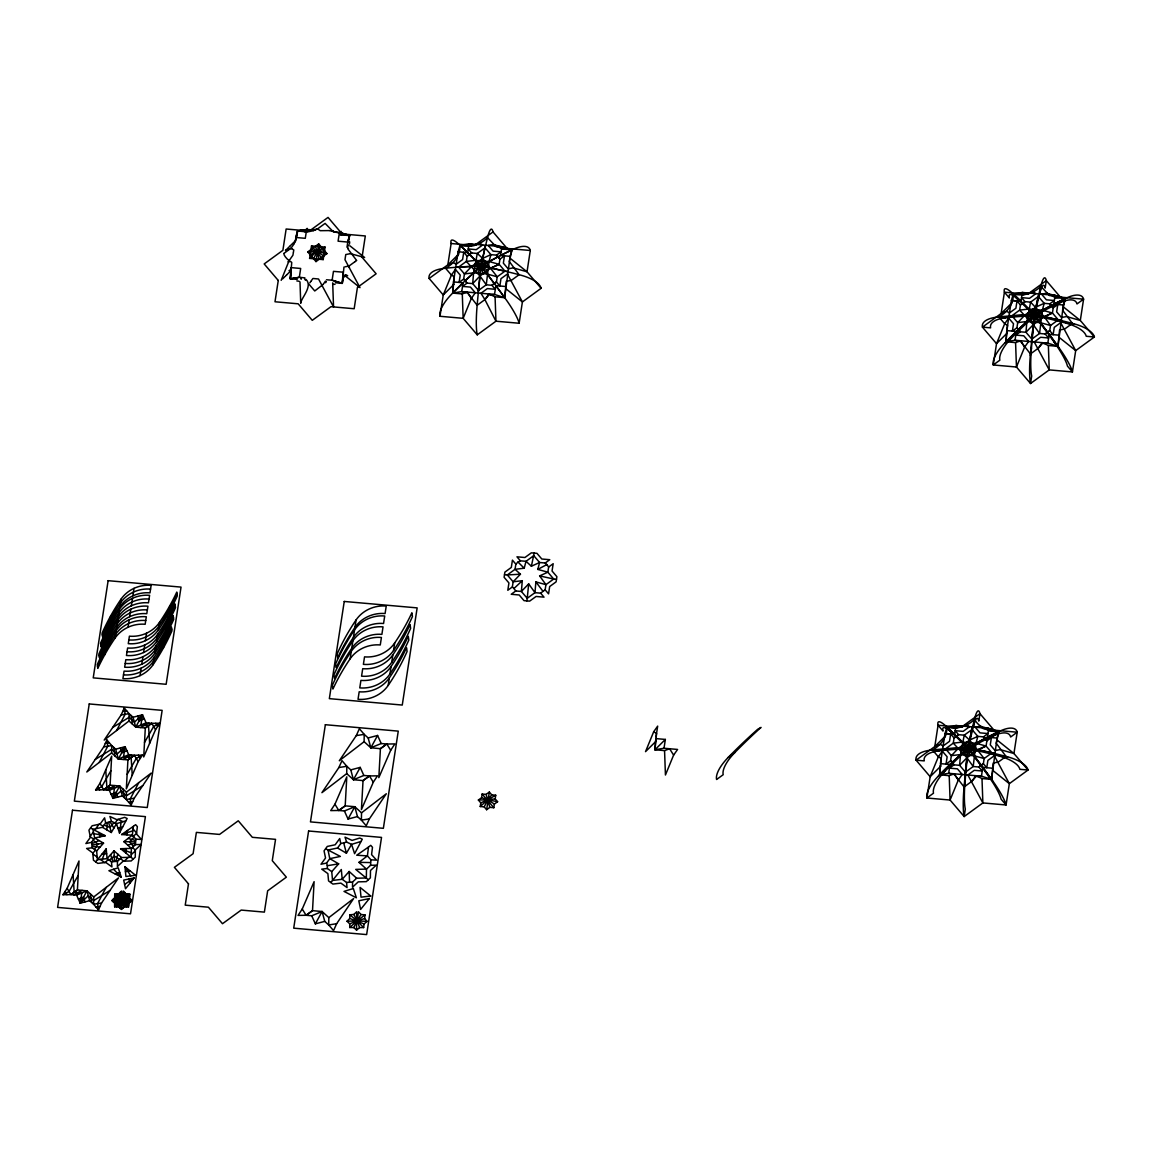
<?xml version="1.0" encoding="UTF-8"?>
<svg xmlns="http://www.w3.org/2000/svg" width="1152" height="1152" viewBox="0 0 1152 1152"><rect width="100%" height="100%" fill="white"/><g stroke="black" fill="none" stroke-linecap="round" stroke-linejoin="round"><path stroke-width="1.5" d="M133.387 826.358L121.608 834.538L132.293 835.214L135.835 839.131L141.48 839.491L136.469 833.947L137.376 826.618L135.605 824.659L133.387 826.358L132.293 835.214L123.869 841.666L131.371 848.405L131.242 857.275L121.536 857.549L117.461 861.336L117.389 866.52L123.149 861.178L131.184 860.947L135.259 857.16L135.374 849.816L141.134 844.474L135.446 844.632L131.371 848.405L120.614 848.707L133.214 859.061M125.928 852.998L126 848.563M368.496 847.051L356.717 855.216L367.402 855.893L370.944 859.81L376.589 860.17L371.578 854.626L372.485 847.296L370.728 845.338L368.496 847.051L367.402 855.893L358.978 862.358L366.48 869.098L366.35 877.968L356.645 878.227L352.57 882.014L352.498 887.213L358.258 881.856L366.293 881.64L370.368 877.853L370.483 870.509L376.243 865.152L370.555 865.31L366.48 869.098L355.723 869.4L368.323 879.739M93.715 896.947L93.586 904.262L98.453 909.907L101.534 903.038L118.512 877.882L93.715 896.947L86.99 890.827L77.4 889.963L70.963 894.6L62.942 894.73L67.133 888.322L78.998 860.976L77.4 889.978L71.77 894.01M111.6 752.918L111.73 745.603L106.877 739.958L103.781 746.827L86.803 771.998L111.6 752.918L118.325 759.038L127.93 759.902L134.352 755.28L142.387 755.15L138.182 761.544L126.331 788.89L127.93 759.902L133.949 755.568M126.418 792.144L126.288 799.459L131.141 805.104L134.237 798.235L151.214 773.078L126.418 792.144L119.693 786.024L110.088 785.16L103.666 789.782L95.63 789.926L99.835 783.518L111.686 756.173L110.088 785.174L104.069 789.494M128.995 720.994L129.11 713.678L124.258 708.034L121.176 714.902L104.184 740.074L128.995 720.994L135.706 727.114L145.31 727.978L151.733 723.355L159.768 723.226L155.563 729.619L143.712 756.965L145.31 727.978L151.733 723.355L155.563 729.619M328.824 917.626L328.709 924.955L333.562 930.6L336.643 923.717L353.621 898.56L328.824 917.626L322.099 911.52L312.509 910.656L306.086 915.278L298.051 915.408L302.242 909.014L314.107 881.654L312.509 910.656L306.475 914.99M346.709 773.611L346.838 766.296L341.986 760.651L338.89 767.52L321.912 792.677L346.709 773.611L353.434 779.717L363.038 780.595L369.461 775.958L377.496 775.829L373.291 782.222L361.44 809.582L363.038 780.581L369.461 775.958L373.291 782.222M361.526 812.822L361.397 820.138L366.25 825.797L369.346 818.914L386.323 793.757L361.526 812.822L354.802 806.717L345.197 805.853L338.774 810.475L330.739 810.605L334.944 804.211L346.795 776.851L345.197 805.853L338.774 810.475L334.944 804.211M364.104 741.686L364.219 734.371L359.366 728.726L356.285 735.595L339.307 760.752L364.104 741.686L370.829 747.792L380.419 748.67L386.842 744.034L394.877 743.904L390.686 750.298L378.821 777.658L380.419 748.656L385.243 745.2M114.653 897.782L114.739 894.11L118.757 893.75L121.594 891.043L121.45 909.418L118.656 906.898L114.638 906.826L114.61 903.154L111.902 900.562L114.653 897.782L128.981 903.24L131.976 900.691L129.542 897.869L129.874 894.197L125.899 893.808L123.365 891.058L121.968 900.216L118.656 906.898M349.762 918.461L349.848 914.789L353.866 914.443L356.702 911.736L356.558 930.11L353.765 927.576L349.747 927.504L349.733 923.832L347.011 921.24L349.762 918.461L364.09 923.933L367.099 921.37L364.651 918.562L364.982 914.89L361.008 914.486L358.474 911.736L357.077 920.894L353.765 927.576M462.283 293.933L463.162 318.326L471.326 298.426L467.352 292.075L462.283 293.933L452.678 293.083L454.277 276.739L451.411 275.083L445.565 268.243C454.09 263.693 460.296 255.211 460.008 245.29L469.051 243.778L501.854 246.672L512.006 249.854L509.314 261.518L519.106 274.709L511.358 280.354L506.275 281.304L504.677 297.662L495.072 296.813L488.894 293.976L484.906 299.621L477.158 305.266L467.554 292.882L461.736 291.586L452.678 293.083L453.485 281.909L458.093 251.77L460.008 245.29C470.002 247.824 480.226 244.944 487.526 237.672L496.411 246.974L501.854 246.672L500.501 255.499L510.106 256.334L512.006 249.854L502.402 249.019L493.358 244.512L488.261 245.477L493.099 251.136L501.048 251.842L496.512 255.139L490.896 254.65L482.688 258.35L471.73 266.342L464.443 273.917L463.651 279.101L459.101 282.398L460.224 275.083L455.4 269.424L451.411 275.083L443.246 294.97L439.978 316.282L463.162 318.326L477.245 334.843L495.95 321.206L519.134 323.251L522.403 301.939L507.398 274.003L500.976 278.669L499.853 285.984L496.44 281.981L497.232 276.811L482.688 258.35L477.302 253.454L471.686 252.965L469.31 254.174L467.136 256.262L466.344 261.432L458.597 267.077L455.789 266.832M664.56 750.614L665.438 775.008L673.603 755.107L669.629 748.757L664.56 750.614L654.955 749.765L656.554 733.421L653.688 731.75L657.677 726.106L656.021 736.862M994.709 753.134L991.901 752.89L986.069 746.05L986.861 740.88L985.046 738.446L983.448 736.877L977.818 736.373L969.61 740.088L958.651 748.066L951.365 755.654L950.573 760.824L946.037 764.122L947.146 756.806L942.322 751.147L938.333 756.806L930.168 776.693L926.899 798.005L950.083 800.05L958.248 780.149L954.288 773.798L949.205 775.656L939.6 774.806L941.198 758.462L938.333 756.806L932.501 749.966C941.011 745.416 947.232 736.934 946.93 727.013L955.987 725.501L988.776 728.395L998.928 731.592L996.235 743.242L1006.042 756.432L998.28 762.077L993.197 763.042L991.598 779.386L981.994 778.536L975.816 775.699L971.827 781.344L964.08 786.989L954.475 774.605L948.658 773.309L939.6 774.806L940.291 765.23M1024.618 347.112L1020.643 340.762L1015.574 342.605L1005.97 341.77L1007.554 325.411L1004.688 323.755L998.856 316.915C1007.381 312.379 1013.587 303.898 1013.285 293.962L1022.342 292.464L1055.131 295.344L1065.298 298.541L1062.59 310.19L1072.397 323.395L1064.65 329.04L1059.566 329.99L1057.968 346.334L1048.363 345.499L1042.186 342.648L1038.197 348.307L1030.45 353.952L1020.83 341.568L1015.013 340.258L1005.97 341.77L1006.762 330.595L1011.384 300.442L1013.285 293.962C1023.278 296.51 1033.517 293.616 1040.803 286.358L1049.702 295.661L1055.131 295.344L1053.778 304.171L1063.382 305.021L1065.298 298.541L1055.693 297.691L1046.65 293.198L1041.552 294.149L1046.39 299.822L1054.339 300.514L1049.803 303.826L1044.173 303.336L1035.979 307.037L1025.021 315.014L1017.72 322.603L1016.928 327.773L1012.392 331.085L1013.515 323.77L1008.677 318.11L1004.688 323.755L996.523 343.656L993.269 364.968L1016.453 367.013L1024.618 347.112L1028.606 341.453L1023.768 335.794L1015.805 335.088L1020.355 331.79L1025.971 332.28L1031.818 339.12L1031.414 341.698M291.758 262.426L290.275 278.798A19.454 17.856 -14.8 0 1 291.024 278.885L297.202 279.374M106.877 829.915L107.15 822.672M347.011 247.205L347.803 241.747M120.038 908.15L120.298 903.586L116.669 906.854M123.005 908.165L123.25 903.614L126.504 906.926M453.485 281.909L463.09 282.758L461.736 291.586L494.525 294.466L504.677 297.662L510.106 256.334M673.603 755.107L677.592 749.448L664.013 748.253L654.955 749.765L655.646 740.189M991.598 779.386L997.027 738.072L998.928 731.592C989.251 732.053 979.517 727.906 974.448 719.395C967.162 726.667 956.923 729.547 946.93 727.013L945.029 733.493L940.406 763.632L950.011 764.482L948.658 773.309L981.446 776.189L991.598 779.386L982.8 767.362L992.405 768.211M1006.762 330.595L1016.366 331.43L1015.013 340.258L1047.816 343.152L1057.968 346.334L1063.382 305.021M504.504 574.704L507.312 574.949L513.144 581.789L522.288 580.694L521.395 591.466L527.227 598.306L526.838 600.883M556.502 579.269L553.68 579.024L545.933 584.669L535.882 581.89L534.974 592.661L527.227 598.306L528.696 583.877L534.974 592.661L540.605 593.15L544.018 597.154L536.069 596.462L529.646 601.128L524.016 600.638L519.192 594.979L511.229 594.274L515.765 590.962L521.395 591.466L528.696 583.877M315.994 261.59L318.701 243.922L326.952 253.598L315.994 261.59L307.742 251.914L318.701 243.922M486.634 809.712L489.341 792.058L491.76 794.88L495.734 795.24L495.173 798.898L497.592 801.72L494.381 804.067L493.819 807.725L489.845 807.365L486.634 809.712L484.214 806.875L480.24 806.53L480.802 802.872L478.382 800.035L481.594 797.702L482.155 794.045L486.13 794.39L489.341 792.058M121.45 909.418L124.517 906.926L128.534 906.912L128.981 903.24M356.558 930.11L359.64 927.619L363.643 927.59L364.09 923.933M326.477 279.763L332.107 280.21L342.274 283.363A19.454 17.683 -8.9 0 1 342.374 282.672L342.979 278.669M126.95 834.869L127.498 830.448M342.922 279.072L343.21 277.013M291.269 272.578L290.39 278.093A19.454 17.496 -17.3 0 1 290.275 278.798L299.318 277.286L304.92 277.862M348.581 241.934L349.474 236.275A19.454 17.698 -8.9 0 1 349.618 235.57L339.437 232.373L333.835 231.768M293.443 252.158L293.774 249.955L292.205 249.048M293.4 252.432L292.896 255.269L289.368 260.251M104.746 654.768L105.898 647.266M106.358 644.198L107.51 636.696M108.029 633.326L109.181 625.824M109.555 623.362L110.707 615.859M115.013 638.15L116.165 630.648A30.859 27.922 -13.2 0 1 146.318 616.766L145.166 624.269A30.859 27.922 -13.2 0 0 115.013 638.15A229.478 207.634 -13.2 0 0 97.805 668.362L97.258 664.603A229.478 207.634 -13.2 0 1 116.165 630.648M116.64 627.566L117.778 620.064A30.859 27.922 -13.2 0 1 147.931 606.197L146.779 613.699A30.859 27.922 -13.2 0 0 116.64 627.566A229.478 207.634 -13.2 0 0 99.418 657.792L98.87 654.019A229.478 207.634 -13.2 0 1 117.778 620.064M118.296 616.709L119.448 609.206A30.859 27.922 -13.2 0 1 149.602 595.325L148.45 602.827A30.859 27.922 -13.2 0 0 118.296 616.709A229.478 207.634 -13.2 0 0 101.088 646.92L100.541 643.162A229.478 207.634 -13.2 0 1 119.448 609.206M119.822 606.744L120.974 599.242A30.859 27.922 -13.2 0 1 151.128 585.36L149.976 592.862A30.859 27.922 -13.2 0 0 119.822 606.744A229.478 207.634 -13.2 0 0 102.614 636.97L102.067 633.197A229.478 207.634 -13.2 0 1 120.974 599.242M101.534 903.038L93.586 904.262L89.654 900.677L80.237 903.168L81.792 892.973L74.174 892.282L73.066 874.656M128.059 627.25L129.211 619.747M129.672 616.68L130.824 609.178M131.342 605.808L132.494 598.306M132.869 595.843L134.021 588.341M134.237 798.235L126.288 799.459L122.342 795.874L112.925 798.365L114.494 788.17L106.877 787.478L105.754 769.853M103.781 746.827L111.73 745.618L115.675 749.189L125.093 746.698L123.523 756.907L131.141 757.584L132.25 775.224M140.026 675.634L141.178 668.131M141.768 664.214L142.92 656.712M143.568 652.522L144.72 645.019M145.382 640.699L146.52 633.197M90.562 827.957L92.909 829.325L102.442 827.309L105.653 822.902L111.499 821.39L116.482 823.68L119.491 832.997L121.133 822.254M121.176 714.902L129.11 713.693L133.056 717.264L142.474 714.773L140.918 724.982L148.522 725.659L149.645 743.299M153.072 664.733L154.21 657.23A229.478 207.634 -13.2 0 0 171.432 627.005L171.979 630.778A229.478 207.634 -13.2 0 1 153.072 664.733A30.859 27.922 -13.2 0 1 122.918 678.614L124.07 671.112A30.859 27.922 -13.2 0 0 154.21 657.23M154.814 653.328L155.966 645.826A229.478 207.634 -13.2 0 0 173.174 615.6L173.722 619.373A229.478 207.634 -13.2 0 1 154.814 653.328A30.859 27.922 -13.2 0 1 124.661 667.195L125.813 659.693A30.859 27.922 -13.2 0 0 155.966 645.826M156.614 641.621L157.752 634.118A229.478 207.634 -13.2 0 0 174.974 603.907L175.507 607.666A229.478 207.634 -13.2 0 1 156.614 641.621A30.859 27.922 -13.2 0 1 126.461 655.502L127.613 648A30.859 27.922 -13.2 0 0 157.752 634.118M158.414 629.798L159.566 622.296A229.478 207.634 -13.2 0 0 176.789 592.07L177.322 595.843A229.478 207.634 -13.2 0 1 158.414 629.798A30.859 27.922 -13.2 0 1 128.275 643.68L129.413 636.178A30.859 27.922 -13.2 0 0 159.566 622.296M124.646 892.44L123.955 896.976L127.858 893.995M163.339 648.115L164.491 640.613M165.082 636.696L166.234 629.194M166.882 625.003L168.034 617.501M168.696 613.181L169.834 605.678M309.6 258.408L311.515 245.923L325.094 247.118L323.179 259.603L309.6 258.408L321.12 246.758M350.122 658.829L351.274 651.326A30.859 27.922 -13.2 0 1 381.427 637.459L380.275 644.962A30.859 27.922 -13.2 0 0 350.122 658.829A229.478 207.634 -13.2 0 0 332.914 689.054L332.366 685.282A229.478 207.634 -13.2 0 1 351.274 651.326M351.749 648.259L352.886 640.757A30.859 27.922 -13.2 0 1 383.04 626.875L381.888 634.378A30.859 27.922 -13.2 0 0 351.749 648.259A229.478 207.634 -13.2 0 0 334.526 678.485L333.994 674.712A229.478 207.634 -13.2 0 1 352.886 640.757M353.405 637.387L354.557 629.885A30.859 27.922 -13.2 0 1 384.71 616.003L383.558 623.506A30.859 27.922 -13.2 0 0 353.405 637.387A229.478 207.634 -13.2 0 0 336.197 667.613L335.65 663.84A229.478 207.634 -13.2 0 1 354.557 629.885M354.931 627.437L356.083 619.934A30.859 27.922 -13.2 0 1 386.237 606.053L385.085 613.555A30.859 27.922 -13.2 0 0 354.931 627.437A229.478 207.634 -13.2 0 0 337.723 657.648L337.176 653.89A229.478 207.634 -13.2 0 1 356.083 619.934M506.03 288.835L522.403 301.939L541.109 288.302L527.026 271.8L530.294 250.488L507.11 248.443L493.013 231.926L474.307 245.549L451.123 243.518L447.854 264.83L429.149 278.453L443.246 294.97L454.032 284.256M388.181 685.426L389.333 677.923A229.478 207.634 -13.2 0 0 406.541 647.698L407.088 651.47A229.478 207.634 -13.2 0 1 388.181 685.426A30.859 27.922 -13.2 0 1 358.027 699.293L359.179 691.79A30.859 27.922 -13.2 0 0 389.333 677.923M389.923 674.006L391.075 666.504A229.478 207.634 -13.2 0 0 408.283 636.278L408.83 640.051A229.478 207.634 -13.2 0 1 389.923 674.006A30.859 27.922 -13.2 0 1 359.77 687.888L360.922 680.386A30.859 27.922 -13.2 0 0 391.075 666.504M391.723 662.314L392.875 654.811A229.478 207.634 -13.2 0 0 410.083 624.586L410.63 628.358A229.478 207.634 -13.2 0 1 391.723 662.314A30.859 27.922 -13.2 0 1 361.57 676.181L362.722 668.693A30.859 27.922 -13.2 0 0 392.875 654.811M393.538 650.491L394.675 642.989A229.478 207.634 -13.2 0 0 411.898 612.763L412.43 616.536A229.478 207.634 -13.2 0 1 393.538 650.491A30.859 27.922 -13.2 0 1 363.384 664.358L364.536 656.856A30.859 27.922 -13.2 0 0 394.675 642.989M458.093 251.77L467.698 252.605L469.051 243.778L474.869 245.088L479.779 243.317L482.645 244.973L476.222 249.653L468.259 248.947L471.686 252.965L467.136 256.262L463.723 252.259L462.6 259.574L456.192 264.254L453.312 262.598L447.854 264.83L458.654 254.117M478.123 293.026L481.075 266.069L485.453 245.218M505.483 286.488L495.878 285.638L494.525 294.466L489.082 294.782L484.906 299.621L495.95 321.206L495.072 296.813M507.787 271.411L504.979 271.166L499.147 264.326L499.939 259.157L504.475 255.845L503.352 263.16L508.19 268.819L513.274 267.869L527.026 271.8L510.653 258.696M515.851 564.134L512.438 560.131L511.315 567.432L504.893 572.112L504.101 577.282L508.939 582.955L507.816 590.27L512.352 586.958L513.144 581.789L520.445 574.2L515.059 569.304L515.851 564.134L518.011 562.046L520.387 560.822L526.018 561.312L531.389 566.222L539.597 562.507L545.227 563.011L546.826 564.581L548.64 567.014L547.848 572.184L553.68 579.024L539.64 575.899L545.933 584.669L545.141 589.838L548.568 593.856L549.677 586.541L556.099 581.861L556.891 576.691L552.053 571.018L553.176 563.702L548.64 567.014M534.154 553.09L531.389 566.222M664.013 748.253L665.366 739.426L655.762 738.59M965.059 774.749L965.448 772.157L973.195 766.512L978.826 767.016L983.362 763.704L984.154 758.534L969.61 740.088L964.238 735.178L958.608 734.688L955.195 730.685L963.144 731.376L969.566 726.696L966.701 725.04L961.79 726.811L955.987 725.501L954.634 734.328L945.029 733.493L950.645 733.982L949.536 741.298L943.114 745.978L940.248 744.322L934.79 746.554L916.085 760.176L930.168 776.693L940.954 765.979M1038.744 293.904L1034.366 314.741L1031.818 339.12L1039.565 333.475L1045.181 333.965L1049.717 330.667L1050.523 325.483L1044.23 316.714L1030.594 302.141L1024.963 301.637L1021.55 297.634L1029.514 298.339L1035.922 293.659L1033.056 292.003L1028.16 293.76L1022.342 292.464L1020.989 301.291L1011.384 300.442L1017.014 300.946L1015.891 308.261L1009.469 312.926L1006.603 311.27L1001.146 313.517L982.44 327.139L996.523 343.656L1007.323 332.942M972.374 726.955L967.997 747.792L965.448 772.157L959.616 765.317L953.986 764.827L949.45 768.139L957.398 768.83L962.237 774.504L958.248 780.149M981.994 778.536L982.872 802.93L967.867 774.994L974.29 770.314L982.238 771.019L978.826 767.016L983.362 763.704L986.774 767.707L987.898 760.392L994.32 755.726L1009.339 783.662L1006.07 804.974L982.872 802.93L964.166 816.566A30.859 4.493 -85 0 1 963.95 788.616L965.088 781.114A229.478 33.422 -85 0 1 968.674 744.581M967.55 751.925A229.478 33.422 -85 0 1 973.57 725.832L974.722 718.33A30.859 4.493 -85 0 1 979.949 713.65L994.032 730.166L1017.216 732.211L1013.947 753.523L1028.03 770.026L1009.339 783.662L992.952 770.558M1048.363 345.499L1049.242 369.893L1034.222 341.957L1040.645 337.277L1048.608 337.982L1045.181 333.965L1049.717 330.667L1053.144 334.67L1054.267 327.355L1060.675 322.675L1075.694 350.611L1072.426 371.938L1049.242 369.893L1030.536 383.515A30.859 4.493 -85 0 1 1030.306 355.579L1031.458 348.077A229.478 33.422 -85 0 1 1035.029 311.544M1033.906 318.888A229.478 33.422 -85 0 1 1039.925 292.795L1041.077 285.293A30.859 4.493 -85 0 1 1046.304 280.613L1060.387 297.13L1083.586 299.16L1080.317 320.472L1094.4 336.989L1075.694 350.611L1059.322 337.507M982.8 767.362L981.446 776.189L976.018 776.506L971.827 781.344M997.027 738.072L987.422 737.222L988.776 728.395L983.333 728.698L980.28 726.235L975.197 727.2L980.021 732.859L987.984 733.565L983.448 736.877L986.861 740.88L991.397 737.568L990.274 744.883L995.112 750.557L1000.195 749.592L1013.947 753.523L997.574 740.419M1058.774 335.16L1049.17 334.325L1047.816 343.152L1042.373 343.454L1038.197 348.307M1061.078 320.098L1058.27 319.838L1052.424 312.998L1053.216 307.829L1057.766 304.531L1056.643 311.846L1061.467 317.506L1066.565 316.555L1080.317 320.472L1063.944 307.368M296.669 237.37L297.504 231.696A19.454 17.51 -17.3 0 0 297.605 230.99L299.578 230.659M135.446 844.632L135.835 839.131M370.555 865.31L370.944 859.81M347.818 241.646L348.653 238.81M115.963 861.293L117.792 854.179M343.973 267.034L342.274 283.363L343.066 272.189L333.461 271.354L332.122 280.181L342.274 283.378A19.454 17.856 -14.9 0 0 341.51 283.32L335.362 282.73M520.445 574.2L507.312 574.949L515.059 569.304L524.203 568.21L526.018 561.312L533.765 555.667L539.597 562.507L537.797 569.405L547.848 572.184L539.64 575.899M348.826 235.555A19.454 17.338 -11.8 0 0 349.589 235.598L347.688 242.05L338.083 241.2L339.437 232.373L349.589 235.57L348.682 238.694M294.782 242.611L297.59 231.005L306.648 229.493L312.278 229.867A11.923 7.675 -87.4 0 0 313.546 229.579M102.283 859.176L106.2 848.851L107.107 858.6L111.456 861.768L117.461 861.336M653.688 731.75L645.523 751.651L656.309 740.938M313.574 258.754L317.088 251.64L325.094 247.118M477.562 273.182L481.075 266.069L485.107 261.187M484.214 806.875L487.728 799.762L491.76 794.88M1030.853 321.869L1034.366 314.741L1038.398 309.874M964.483 754.906L967.997 747.792L972.029 742.91M119.491 832.997L127.152 818.496L124.675 817.344L116.957 819.72L109.915 816.48L111.499 821.39M346.608 842.083L345.024 837.158L352.066 840.398L359.784 838.037L362.275 839.189L354.6 853.69L351.59 844.373L346.608 842.083L340.762 843.595L337.55 848.002L328.018 850.018L325.67 848.635M99.202 762.451L107.755 746.222L106.877 739.958M116.582 730.526L125.136 714.298L124.258 708.034M138.816 782.611L130.262 798.84L131.141 805.104M106.114 887.414L97.56 903.643L98.453 909.907M133.056 717.264L135.706 727.114L142.474 714.773L146.117 722.851L151.733 723.355M115.675 749.189L118.325 759.038L125.093 746.698L128.736 754.776L134.352 755.28L138.182 761.544M99.835 783.518L103.666 789.782L109.282 790.301L112.925 798.365L119.693 786.024L122.342 795.874M67.133 888.322L70.963 894.6L76.594 895.104L80.237 903.168L86.99 890.827L89.654 900.677M338.89 767.52L346.838 766.296L350.784 769.882L353.434 779.717L360.202 767.39L363.845 775.454L369.461 775.958M356.285 735.595L364.219 734.371L368.165 737.957L370.829 747.792L377.582 735.466L381.226 743.53L386.842 744.034L390.686 750.298M338.774 810.475L344.405 810.979L348.034 819.043L354.802 806.717L357.451 816.566L361.397 820.138L369.346 818.914M302.242 909.014L306.086 915.278L311.702 915.782L315.346 923.846L322.099 911.52L324.763 921.37L328.709 924.955L336.643 923.717M110.894 770.674L101.75 786.658L95.63 789.926M144.518 742.464L153.648 726.48L159.768 723.226M127.123 774.389L136.267 758.405L142.387 755.15M78.192 875.477L69.048 891.461L62.942 894.73M115.229 823.104L117.288 819.619M102.442 827.309L111.312 832.507L116.482 823.68L125.798 820.829M337.55 848.002L346.421 853.2L351.59 844.373L360.907 841.507M114.638 906.826L121.968 900.216L125.899 893.808M349.747 927.504L357.077 920.894L361.008 914.486M94.45 849.37L97.877 844.099L93.082 840.168M309.859 282.816L310.795 281.491M293.933 244.109L290.938 248.314L288.619 249.25M325.469 281.088L323.266 284.27M310.853 281.405L312.912 278.482L318.528 278.986L333.547 306.922L332.683 282.859M471.326 298.426L475.315 292.781L470.477 287.107L462.528 286.402L467.064 283.104L472.694 283.594L478.526 290.434L486.274 284.789L491.904 285.293L496.44 281.981L491.904 285.293L495.317 289.296L487.354 288.59L480.946 293.27L484.906 299.621M289.123 260.611L281.174 280.339M323.15 284.429L314.755 290.981L308.923 284.141M90.23 836.323L93.442 831.917M95.76 828.72L98.971 824.314M105.653 822.902L104.602 817.848L100.066 824.083L92.16 825.754L88.949 830.16L90.432 837.317L85.882 843.552L91.469 842.371L94.68 837.965L105.25 835.733L92.909 829.325L94.68 837.965L103.55 843.163L96.624 850.954L97.445 859.752L95.616 861.811M340.762 843.595L339.725 838.526L335.174 844.776L327.283 846.432L324.058 850.853L325.541 858.01L320.99 864.245L326.578 863.064L329.789 858.658L340.373 856.426L328.018 850.018L329.789 858.658L338.659 863.842L331.733 871.646L332.554 880.43L330.725 882.49M106.2 848.851L97.445 859.752L107.107 858.6L114.048 850.81L121.536 857.549M134.266 877.838L125.51 888.739L123.696 880.114L134.266 877.838L124.603 884.434M113.99 822.542L109.973 827.467L104.04 825.106M92.794 853.258L95.53 850.162M105.451 862.488L108.202 859.392M356.645 878.227L349.157 871.488L342.216 879.293L332.554 880.43L341.309 869.53L342.216 879.293L346.565 882.461L352.57 882.014M295.301 240.869L290.016 246.024M290.693 270.965L286.906 274.651M134.064 837.173L129.586 841.766L133.416 846.518M286.747 274.81L285.566 275.99M282.701 278.827L285.062 276.48M286.474 249.523L289.685 246.355M286.142 249.869L285.451 250.531L286.819 249.984M452.678 293.083L463.09 282.758M1011.931 302.789L1001.146 313.517L1004.414 292.19L1027.598 294.235L1046.304 280.613L1045.152 288.115A30.859 4.493 -85 0 0 1039.925 292.795M1005.97 341.77L1016.366 331.43M654.955 749.765L665.366 739.426M945.576 735.84L934.79 746.554L938.059 725.242L961.243 727.286L979.949 713.65L978.797 721.152A30.859 4.493 -85 0 0 973.57 725.832M939.6 774.806L950.011 764.482M540.605 593.15L545.141 589.838M1017.014 300.946L1020.427 304.949L1024.963 301.637L1020.427 304.949L1019.635 310.118L1011.888 315.763L1009.08 315.518M950.645 733.982L954.072 737.986L958.608 734.688L954.072 737.986L953.28 743.155L945.533 748.814L942.71 748.555M465.25 280.67L463.651 279.101L467.064 283.104L465.25 280.67L481.075 266.069L498.125 256.709L499.939 259.157L496.512 255.139L498.125 256.709M515.765 590.962L513.965 588.528L522.288 580.694M1018.541 329.342L1016.928 327.773L1020.355 331.79L1018.541 329.342L1034.366 314.741L1051.416 305.395L1053.216 307.829L1049.803 303.826L1051.416 305.395M952.171 762.394L950.573 760.824L953.986 764.827L952.171 762.394L967.997 747.792L985.046 738.446M124.258 861.134L128.333 857.362M131.285 854.611L135.346 850.838M142.474 714.773L134.381 722.189L129.053 717.336L112.68 727.488M125.093 746.698L117 754.114L111.672 749.261L95.299 759.413M112.925 798.365L121.018 790.949L126.346 795.802L142.718 785.65M80.237 903.168L88.33 895.752L93.658 900.605L110.03 890.453M480.24 806.53L487.728 799.762L495.734 795.24M114.624 904.968L118.253 901.699L113.27 901.872M109.282 860.184L114.25 856.022L119.506 859.435M133.171 836.194L136.512 833.63M114.61 903.154L121.968 900.216L129.874 894.197M129.701 896.054L125.784 899.035L130.752 899.266M349.733 923.832L357.077 920.894L364.982 914.89M284.155 253.238L290.909 248.299L291.902 248.875M354.816 261.792L356.458 260.597M354.758 261.835L348.955 266.069L345.125 266.774M499.147 264.326L490.939 268.027L479.981 276.019L472.694 283.594L473.587 272.837L477.302 253.454L485.05 247.81L490.896 254.65L489.082 261.547L486.274 284.789L479.981 276.019L466.344 261.432L475.502 260.352L489.082 261.547L499.147 264.326L490.939 268.027L474.941 263.995M545.227 563.011L549.763 559.699L541.8 559.008L536.976 553.334L531.346 552.845L524.923 557.51L516.974 556.819L520.387 560.822M1011.427 338.112A30.859 11.909 -40.5 0 0 999.85 360.173L993.269 364.968A30.859 11.909 -40.5 0 1 1004.846 342.907L1011.427 338.112A229.478 88.546 -40.5 0 1 1037.693 312.869M1059.955 302.76L1066.536 297.965A30.859 11.909 -40.5 0 1 1083.586 299.16L1076.99 303.955A30.859 11.909 -40.5 0 0 1059.955 302.76A229.478 88.546 -40.5 0 0 1031.242 317.563M1052.424 312.998L1044.23 316.714L1033.272 324.691L1025.971 332.28L1026.878 321.509L1030.594 302.141L1038.341 296.496L1044.173 303.336L1042.373 310.219L1039.565 333.475L1033.272 324.691L1019.635 310.118L1028.794 309.024L1042.373 310.219L1052.424 312.998L1044.23 316.714L1028.232 312.682M728.179 757.44L734.76 752.645A229.478 88.546 -40.5 0 1 761.026 727.402L757.685 729.288A229.478 88.546 -40.5 0 0 728.179 757.44A30.859 11.909 -40.5 0 0 716.587 779.501L723.182 774.706A30.859 11.909 -40.5 0 1 734.76 752.645M945.072 771.149A30.859 11.909 -40.5 0 0 933.48 793.21L926.899 798.005A30.859 11.909 -40.5 0 1 938.491 775.944L945.072 771.149A229.478 88.546 -40.5 0 1 971.323 745.906M993.586 735.797L1000.181 731.002A30.859 11.909 -40.5 0 1 1017.216 732.211L1010.635 737.006A30.859 11.909 -40.5 0 0 993.586 735.797A229.478 88.546 -40.5 0 0 964.886 750.6M986.069 746.05L977.861 749.75L966.902 757.742L959.616 765.317L960.509 754.56L964.238 735.178L971.986 729.533L977.818 736.373L976.003 743.27L973.195 766.512L966.902 757.742L953.28 743.155L962.424 742.075L976.003 743.27L986.069 746.05L977.861 749.75L961.862 745.733M318.096 228.499L325.109 223.387L333.072 231.509M283.838 253.454C283.55 255.485 287.957 260.41 291.182 262.022M356.645 260.467L347.918 248.947M317.606 228.859L320.227 230.688L329.112 230.573M537.797 569.405L546.826 564.581M140.515 727.546L148.925 723.096M123.134 759.47L131.544 755.021M106.474 790.042L114.883 785.592M73.786 894.845L82.195 890.395M500.501 255.499L512.006 249.854M1053.778 304.171L1065.298 298.541M987.422 737.222L998.928 731.592M310.162 254.75L317.088 251.64L324.533 250.762M474.149 269.179L481.075 266.069A229.478 88.546 -40.5 0 1 513.245 249.278A30.859 11.909 -40.5 0 1 530.294 250.488M1027.44 317.851L1034.366 314.741A229.478 88.546 -40.5 0 1 1066.536 297.965M480.802 802.872L487.728 799.762L495.173 798.898M961.07 750.902L967.997 747.792A229.478 88.546 -40.5 0 1 1000.181 731.002M91.829 843.696L99.115 840.557M313.358 230.674L315.058 229.982M286.906 249.941L288.446 249.322M313.186 230.746L307.699 231.869M144.288 718.819L139.09 720.95L137.765 716.026M135.706 727.114L146.117 722.851M126.907 750.744L121.709 752.875L120.384 747.95M118.325 759.038L128.736 754.776M109.282 790.301L119.693 786.024M111.11 794.333L116.309 792.202L117.634 797.126M370.829 747.792L381.226 743.53M353.434 779.717L363.845 775.454M76.594 895.104L86.99 890.827M78.408 899.136L83.606 897.005L84.946 901.93M344.405 810.979L354.802 806.717M311.702 915.782L322.099 911.52M315.23 229.91L317.362 229.046L314.525 229.579M469.613 246.125L479.779 243.317M1022.89 294.811L1033.056 292.003M121.608 834.538L132.84 830.794M115.085 873.907L119.722 872.467M111.902 900.562L121.968 900.216L129.542 897.869M347.011 921.24L357.077 920.894L364.651 918.562M117.979 828.346L122.645 826.906M368.165 737.957L377.582 735.466M350.784 769.882L360.202 767.39M348.034 819.043L357.451 816.566M315.346 923.846L324.763 921.37M314.438 229.608L313.574 229.795M127.627 845.035L135.374 843.25M350.395 253.67L364.622 257.501L349.834 245.765M305.798 229.622L306.648 229.464L305.294 238.32L295.69 237.47L297.59 230.99A19.454 17.338 -11.7 0 0 298.354 231.106M305.51 229.68L302.544 230.184M349.906 253.757L345.773 254.534L344.981 259.704L360 287.64L345.096 275.76M966.701 725.04L956.534 727.862L946.93 727.013L954.634 734.328M329.27 230.544L343.987 234.245M299.722 230.63L302.4 230.198M96.624 850.954L92.275 847.786L92.203 845.021L103.55 843.163M331.733 871.646L327.384 868.478L327.312 865.714L338.659 863.842M122.717 711.475L126.691 710.856M105.336 743.4L109.296 742.781M128.707 802.282L132.682 801.662M96.019 907.085L99.994 906.466M502.402 249.019L507.11 248.443L493.358 244.512M1055.693 297.691L1060.387 297.13L1046.65 293.198M989.323 730.742L994.032 730.166L980.28 726.235M125.438 871.603L130.262 871.013M92.275 847.786L86.616 848.462L92.765 852.941L93.442 860.227L97.79 863.395L105.797 862.445L111.946 866.923L111.456 861.768M101.822 854.294L106.646 853.718M327.384 868.478L321.725 869.141L327.874 873.619L328.55 880.906L332.899 884.074L340.906 883.123L347.054 887.602L346.565 882.461M343.584 234.288L340.43 234.749M488.52 265.19L481.075 266.069A229.478 91.814 8.7 0 0 444.168 268.387A30.859 12.341 8.7 0 0 429.149 278.453M1041.811 313.877L1034.366 314.741A229.478 91.814 8.7 0 0 997.459 317.074A30.859 12.341 8.7 0 0 982.44 327.139L990.605 327.859A30.859 12.341 8.7 0 1 1005.624 317.794A229.478 91.814 8.7 0 1 1038.456 315.562M975.442 746.928L967.997 747.792A229.478 91.814 8.7 0 0 931.104 750.11A30.859 12.341 8.7 0 0 916.085 760.176L924.235 760.896A30.859 12.341 8.7 0 1 939.254 750.83A229.478 91.814 8.7 0 1 972.101 748.613M121.781 895.622L119.765 895.781L116.942 898.546L116.914 902.232L119.693 904.81L123.725 904.824L126.778 902.29L127.166 898.603L124.661 895.81L122.659 895.637M113.285 899.15L118.267 898.992L114.696 895.968M307.742 251.914L317.088 251.64L326.952 253.598M478.382 800.035L487.728 799.762L497.592 801.72M123.869 841.666L135.317 841.867M358.978 862.358L370.426 862.56M114.739 894.11L121.968 900.216L131.976 900.691M130.464 901.973L125.51 901.742L128.765 905.054M349.848 914.789L357.077 920.894L367.099 921.37M344.477 235.138L348.84 235.512M344.779 235.152L342.677 235.008A16.027 15.782 85.4 0 1 340.027 234.619M304.502 231.638L298.512 231.091M92.232 846.403L100.094 847.051M997.459 317.074L1005.624 317.794M1065.773 323.078L1073.923 323.798A30.859 12.341 8.7 0 1 1094.4 336.989L1086.235 336.269A30.859 12.341 8.7 0 0 1065.773 323.078A229.478 91.814 8.7 0 0 1030.478 314.856M931.104 750.11L939.254 750.83M999.403 756.13L1007.568 756.835A30.859 12.341 8.7 0 1 1028.03 770.026L1019.88 769.32A30.859 12.341 8.7 0 0 999.403 756.13A229.478 91.814 8.7 0 0 964.109 747.907M93.787 833.645L105.25 835.733M1044.23 316.714L1058.27 319.838L1050.523 325.498L1040.458 322.704L1026.878 321.509L1017.72 322.603L1011.888 315.763L1034.366 314.741A229.478 91.814 8.7 0 1 1073.923 323.798M490.939 268.027L504.979 271.166L497.232 276.811L487.166 274.032L473.587 272.837L464.443 273.917L458.597 267.077L481.075 266.069A229.478 91.814 8.7 0 1 520.646 275.112A30.859 12.341 8.7 0 1 541.109 288.302M977.861 749.75L991.901 752.89L984.154 758.534L974.088 755.755L960.509 754.56L951.365 755.654L945.533 748.814L967.997 747.792A229.478 91.814 8.7 0 1 1007.568 756.835M128.088 838.44L135.576 840.499M310.954 249.566L317.088 251.64L323.741 255.946M481.594 797.702L487.728 799.762L494.381 804.067M120.614 848.707L131.299 852.84M118.022 819.389L123.005 821.678M121.262 877.118L108.907 870.71L118.195 867.816L121.262 877.118L113.558 869.27M99.72 824.155L103.234 826.214M90.36 837.014L93.874 839.074M1041.019 319.046L1034.366 314.741A229.478 41.285 53.9 0 0 1012.464 293.198A30.859 5.558 53.9 0 0 1004.414 292.19L1009.368 298.008A30.859 5.558 53.9 0 1 1017.418 299.016A229.478 41.285 53.9 0 1 1036.901 318.053M487.728 270.374L481.075 266.069A229.478 41.285 53.9 0 0 459.173 244.526A30.859 5.558 53.9 0 0 451.123 243.518M974.65 752.098L967.997 747.792A229.478 41.285 53.9 0 0 946.109 726.25A30.859 5.558 53.9 0 0 938.059 725.242L943.013 731.059A30.859 5.558 53.9 0 1 951.062 732.053A229.478 41.285 53.9 0 1 970.531 751.104M92.851 853.949L97.2 857.117M100.339 859.406L104.688 862.574M124.949 866.736L135.576 875.29L125.914 876.485L124.949 866.736L130.752 875.894M116.77 893.923L120.341 896.947L120.154 892.411M132.394 847.469L135.36 850.133M120.528 858.485L123.494 861.163M1013.285 293.962L1020.989 301.291M460.008 245.29L467.698 252.605M512.352 586.958L513.965 588.528M1022.602 302.861L1034.366 314.741L1047.355 331.877M956.232 735.912L967.997 747.792L980.986 764.928M469.31 254.174L481.075 266.069L494.064 283.205M518.011 562.046L524.203 568.21M353.866 914.443L357.077 920.894L363.643 927.59M118.757 893.75L121.968 900.216L128.534 906.912M311.515 245.923L323.179 259.603M482.155 794.045L493.819 807.725M133.056 829.022L136.598 832.939M1012.464 293.198L1017.418 299.016M1053.965 341.856L1058.918 347.659A30.859 5.558 53.9 0 1 1072.426 371.938L1067.472 366.12A30.859 5.558 53.9 0 0 1053.965 341.856A229.478 41.285 53.9 0 0 1032.048 312.365M1016.194 366.71L1030.536 383.515L1031.688 376.013A30.859 4.493 -85 0 1 1031.458 348.077M946.109 726.25L951.062 732.053M987.595 774.893L992.563 780.71A30.859 5.558 53.9 0 1 1006.07 804.974L1001.102 799.157A30.859 5.558 53.9 0 0 987.595 774.893A229.478 41.285 53.9 0 0 965.678 745.416M949.838 799.747L964.166 816.566L965.318 809.064A30.859 4.493 -85 0 1 965.088 781.114M535.882 581.89L542.779 591.062M1049.17 334.325L1057.968 346.334M495.878 285.638L504.677 297.662M305.971 279.374C313.229 286.574 300.902 298.109 300.73 303.264M110.074 821.909L113.89 828.101M155.75 723.283L157.666 726.422M138.37 755.208L140.285 758.347M97.733 786.715L99.648 789.854M65.03 891.533L66.96 894.658M357.077 920.894L359.64 927.619M121.968 900.216L124.517 906.926M110.578 854.698L112.954 861.509M1032.768 309.37L1036.483 322.358M966.398 742.421L970.114 755.395M479.477 260.698L483.192 273.672M486.13 794.39L489.845 807.365M315.49 246.269L319.205 259.243M326.578 863.064L327.312 865.714M91.469 842.371L92.203 845.035M343.757 843.12L346.421 853.2M108.648 822.442L111.312 832.507M128.981 878.976L129.888 883.296M99.086 832.536L99.965 836.856M131.083 715.478L132.35 724.061M123.048 789.091L124.315 797.674M113.702 747.403L114.97 755.986M90.36 893.894L91.627 902.477M299.995 281.88L300.715 302.875M349.157 871.488L349.56 881.942M114.048 850.81L114.451 861.25M1015.574 342.605L1016.453 367.013M949.205 775.656L950.083 800.05M1004.846 342.907A229.478 88.546 -40.5 0 1 1034.366 314.741A229.478 33.422 -85 0 1 1041.077 285.293M1058.918 347.659A229.478 41.285 53.9 0 0 1034.366 314.741A229.478 33.422 -85 0 0 1030.306 355.579M123.494 674.856A30.859 27.922 -13.2 0 0 153.648 660.989A229.478 207.634 -13.2 0 0 171.706 628.92M125.237 663.451A30.859 27.922 -13.2 0 0 155.39 649.57A229.478 207.634 -13.2 0 0 173.448 617.501M127.037 651.744A30.859 27.922 -13.2 0 0 157.176 637.877A229.478 207.634 -13.2 0 0 175.248 605.808M128.851 639.922A30.859 27.922 -13.2 0 0 158.99 626.054A229.478 207.634 -13.2 0 0 177.062 593.971M150.552 589.118A30.859 27.922 -13.2 0 0 120.398 603A229.478 207.634 -13.2 0 0 102.341 635.069M149.026 599.069A30.859 27.922 -13.2 0 0 118.872 612.95A229.478 207.634 -13.2 0 0 100.814 645.019M147.355 609.941A30.859 27.922 -13.2 0 0 117.202 623.822A229.478 207.634 -13.2 0 0 99.144 655.891M145.742 620.525A30.859 27.922 -13.2 0 0 115.589 634.392A229.478 207.634 -13.2 0 0 97.531 666.461M938.491 775.944A229.478 88.546 -40.5 0 1 967.997 747.792A229.478 33.422 -85 0 1 974.722 718.33M992.563 780.71A229.478 41.285 53.9 0 0 967.997 747.792A229.478 33.422 -85 0 0 963.95 788.616M519.134 323.251A30.859 5.558 53.9 0 0 505.627 298.987A229.478 41.285 53.9 0 0 481.075 266.069A229.478 33.422 -85 0 1 487.786 236.606A30.859 4.493 -85 0 1 493.013 231.926M477.245 334.843A30.859 4.493 -85 0 1 477.014 306.893A229.478 33.422 -85 0 1 481.075 266.069A229.478 88.546 -40.5 0 0 451.57 294.221A30.859 11.909 -40.5 0 0 439.978 316.282M325.584 282.758A11.923 2.981 -62.7 0 1 326.362 281.621M332.698 284.342A16.027 10.253 -4.2 0 1 335.03 284.328M304.531 278.798A11.923 5.933 70 0 1 305.424 280.195M296.842 280.944A16.027 10.382 0 0 1 299.117 281.275M300.629 277.574A17.15 5.299 -76.7 0 1 301.176 279.331M287.986 261.72A11.923 1.598 14.6 0 1 288.85 262.066M290.779 269.928A16.027 13.91 43.3 0 1 290.822 272.347M290.232 269.87A17.15 5.645 -3.9 0 1 288.994 270.72M307.195 231.854A16.027 15.912 81 0 1 304.488 231.811M307.555 229.464A17.15 2.635 82.3 0 1 307.138 228.326M294.581 242.539A11.923 9.706 -1.4 0 1 293.63 243.95M296.222 237.269A16.027 14.27 47 0 1 295.776 239.645M295.906 239.702A17.15 7.747 22.1 0 1 295.646 241.013M333.878 231.581A11.923 4.723 -82.9 0 1 333.23 230.933M341.122 231.365A17.15 2.232 -72.3 0 1 340.546 232.402M348.437 248.63A11.923 9.072 32.2 0 1 347.53 247.104M349.459 244.138A16.027 12.254 -53.2 0 1 349.733 241.877M348.566 245.938A17.15 8.712 -3 0 1 347.659 244.469M348.696 267.235A11.923 0.965 -6.3 0 1 349.517 267.12M344.419 276.97A16.027 11.894 -49.3 0 1 345.11 274.752M347.688 275.803A17.15 4.68 19.2 0 1 346.176 274.795M290.995 268.488L290.261 278.798L299.318 277.315L300.672 268.459L291.067 267.624L290.995 268.488M72.49 810.216L57.6 907.402L130.522 913.81L145.411 816.624L72.49 810.216M89.237 703.944L74.347 801.13L147.254 807.538L162.144 710.352L89.237 703.944M108.13 580.68L93.226 677.866L166.147 684.288L181.037 587.102L108.13 580.68M278.266 280.454L274.997 301.766L298.181 303.811L312.264 320.328L330.97 306.691L354.168 308.736L357.422 287.424L376.128 273.787L362.045 257.285L365.314 235.958L342.13 233.928L328.046 217.411L309.341 231.034L286.142 229.003L282.888 250.315L264.182 263.938L278.266 280.454M188.482 883.843L185.227 905.155L208.411 907.2L222.494 923.717L241.2 910.08L264.384 912.125L267.653 890.813L286.358 877.176L272.275 860.674L275.544 839.347L252.346 837.317L238.262 820.8L219.557 834.422L196.373 832.392L193.104 853.704L174.398 867.326L188.482 883.843M308.606 830.995L293.717 928.166L366.638 934.589L381.528 837.403L308.606 830.995M325.354 724.709L310.464 821.894L383.371 828.317L398.261 731.131L325.354 724.709M344.246 601.459L329.342 698.645L402.264 705.053L417.154 607.882L344.246 601.459M369.374 898.531L360.619 909.432L358.805 900.806L369.374 898.531M353.318 888.509L344.016 891.403L356.371 897.797L353.318 888.509M370.685 895.982L361.022 897.163L360.072 887.414L370.685 895.982"/></g></svg>
